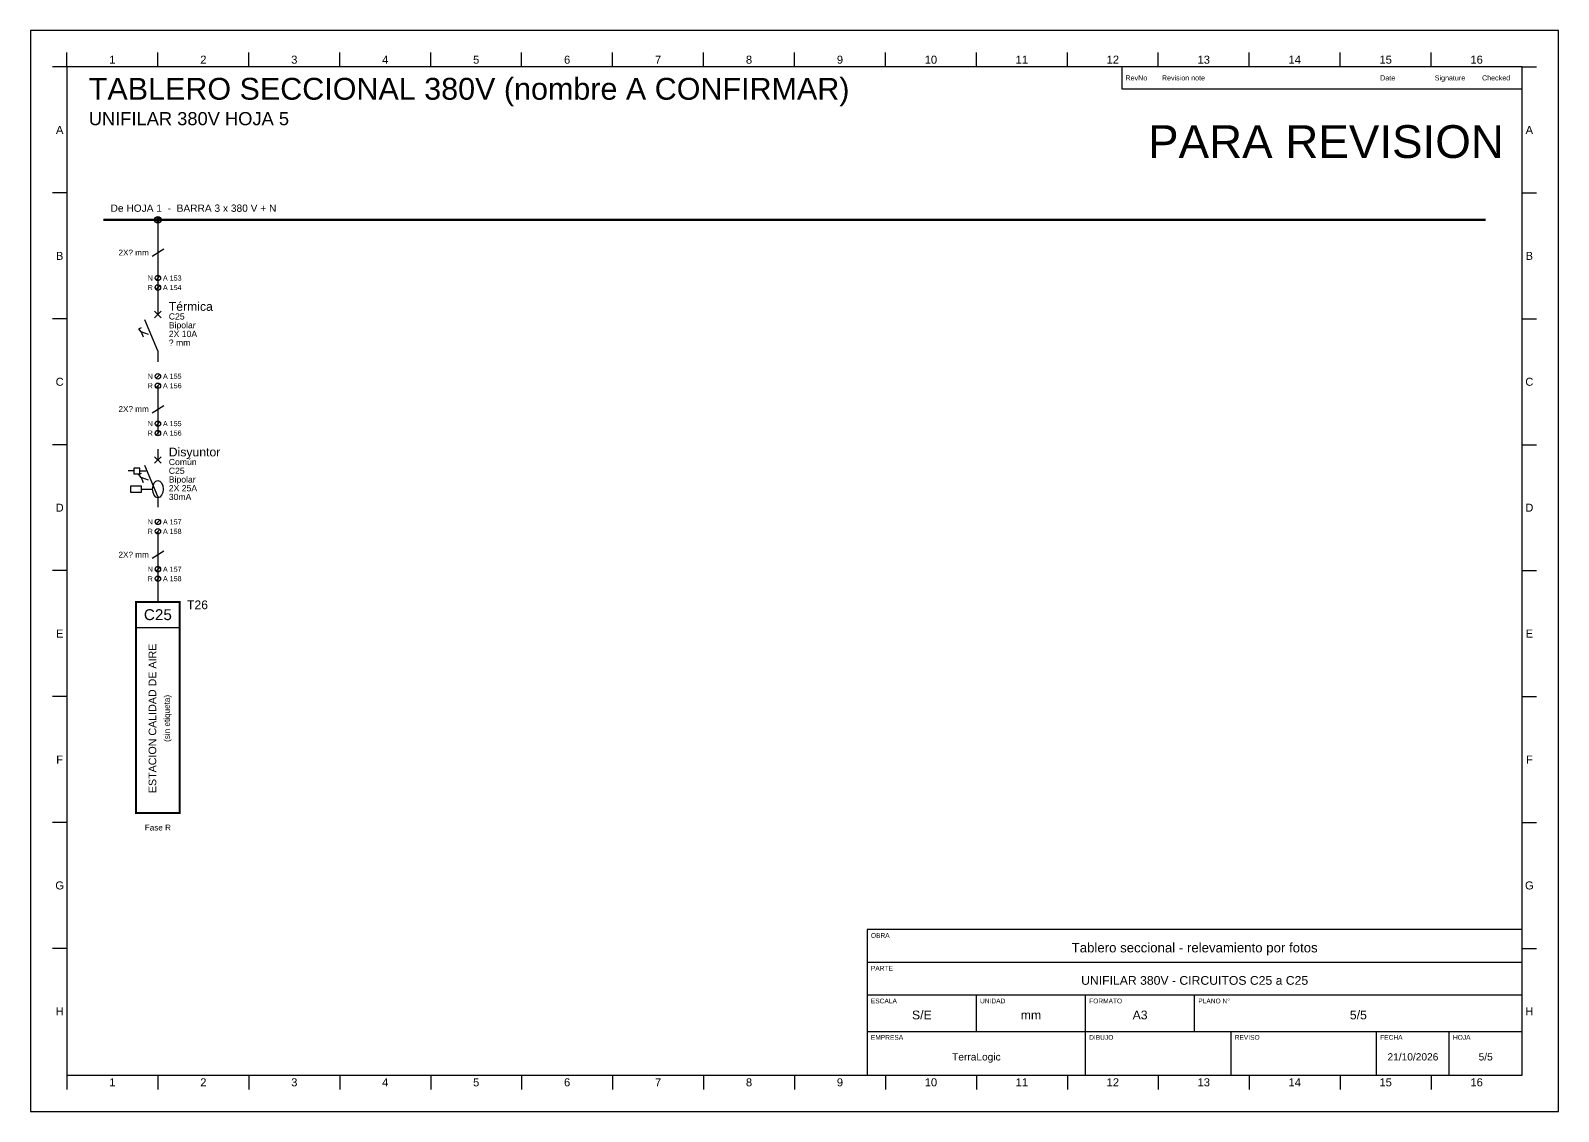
# Model space of a CAD drawing. Header units: millimetres. Extents: x 0 to 2220, y 0 to 297.
# Drawn here: x 1800 to 2220, y 0 to 297 of the extents above; entities that cross this region are included whole.
import ezdxf
from ezdxf.enums import TextEntityAlignment as Align

# ---------------------------------------------------------------- set-up
doc = ezdxf.new("R2010")
doc.units = ezdxf.units.MM
for name, color, linetype in [('A_CONFIRMAR', 30, 'Continuous'), ('BORNES', 7, 'Continuous'), ('CABLES', 7, 'Continuous'), ('DESTINOS', 7, 'Continuous'), ('MARCO', 7, 'Continuous'), ('NUM_CONDUCTOR', 7, 'Continuous'), ('PE', 3, 'Continuous'), ('POTENCIA', 7, 'Continuous'), ('ROTULO', 7, 'Continuous'), ('SIMBOLOS', 7, 'Continuous'), ('TEXTO', 7, 'Continuous')]:
    doc.layers.add(name, color=color, linetype=linetype)
doc.styles.add('ARIAL', font='arial.ttf')

msp = doc.modelspace()

# ---------------------------------------------------------------- hatches: boundary and pattern name
msp.add_hatch(color=7).paths.add_polyline_path([(1834.1, 245), (1835, 245.9), (1835.9, 245), (1835, 244.1)])

# ---------------------------------------------------------------- linework, layer by layer
at = {"layer": 'BORNES'}
for p, q in [((1834.5, 228.5), (1835.5, 229.5)), ((1834.5, 225.9), (1835.5, 226.9)), ((1834.5, 201.5), (1835.5, 202.5)), ((1834.5, 198.9), (1835.5, 199.9)), ((1834.5, 188.5), (1835.5, 189.5)), ((1834.5, 185.9), (1835.5, 186.9)), ((1834.5, 161.5), (1835.5, 162.5)), ((1834.5, 158.9), (1835.5, 159.9)), ((1834.5, 148.5), (1835.5, 149.5)), ((1834.5, 145.9), (1835.5, 146.9))]:
    msp.add_line(p, q, dxfattribs=at)
for centre in [(1835, 229), (1835, 226.4), (1835, 202), (1835, 199.4), (1835, 189), (1835, 186.4), (1835, 162), (1835, 159.4), (1835, 149), (1835, 146.4)]:
    msp.add_circle(centre, 0.75, dxfattribs=at)
at = {"layer": 'CABLES'}
for p, q in [((1833.4, 235), (1836.6, 237)), ((1833.4, 192), (1836.6, 194)), ((1833.4, 152), (1836.6, 154))]:
    msp.add_line(p, q, dxfattribs=at)
at = {"layer": 'DESTINOS'}
msp.add_line((1829, 133), (1841, 133), dxfattribs=at)
at = {"layer": 'DESTINOS', "const_width": 0.5}
msp.add_lwpolyline([(1829, 82), (1841, 82), (1841, 140), (1829, 140)], close=True, dxfattribs=at)
at = {"layer": 'MARCO'}
for p, q in [((1810, 287), (1810, 291)), ((1835, 287), (1835, 291)), ((1860, 287), (1860, 291)), ((1885, 287), (1885, 291)), ((1910, 287), (1910, 291)), ((1935, 287), (1935, 291)), ((1960, 287), (1960, 291)), ((1985, 287), (1985, 291)), ((2010, 287), (2010, 291)), ((2035, 287), (2035, 291)), ((2060, 287), (2060, 291)), ((2085, 287), (2085, 291)), ((2110, 287), (2110, 291)), ((2135, 287), (2135, 291)), ((2160, 287), (2160, 291)), ((2185, 287), (2185, 291)), ((1810, 287), (1806, 287)), ((2210, 287), (2214, 287)), ((1810, 252.4), (1806, 252.4)), ((2210, 252.4), (2214, 252.4)), ((1810, 217.8), (1806, 217.8)), ((2210, 217.8), (2214, 217.8)), ((1810, 183.2), (1806, 183.2)), ((2210, 183.2), (2214, 183.2)), ((1810, 148.6), (1806, 148.6)), ((2210, 148.6), (2214, 148.6)), ((1810, 114), (1806, 114)), ((2210, 114), (2214, 114)), ((1810, 79.4), (1806, 79.4)), ((2210, 79.4), (2214, 79.4)), ((1810, 44.8), (1806, 44.8)), ((2210, 44.8), (2214, 44.8)), ((1810, 10), (1810, 6)), ((1835, 10), (1835, 6)), ((1860, 10), (1860, 6)), ((1885, 10), (1885, 6)), ((1910, 10), (1910, 6)), ((1935, 10), (1935, 6)), ((1960, 10), (1960, 6)), ((1985, 10), (1985, 6)), ((2010, 10), (2010, 6)), ((2035, 10), (2035, 6)), ((2060, 10), (2060, 6)), ((2085, 10), (2085, 6)), ((2110, 10), (2110, 6)), ((2135, 10), (2135, 6)), ((2160, 10), (2160, 6)), ((2185, 10), (2185, 6))]:
    msp.add_line(p, q, dxfattribs=at)
for points in [[(1800, 0), (2220, 0), (2220, 297), (1800, 297)], [(1810, 10), (2210, 10), (2210, 287), (1810, 287)]]:
    msp.add_lwpolyline(points, close=True, dxfattribs=at)
at = {"layer": 'POTENCIA'}
for p, q in [((1835, 245), (1835, 222)), ((1835, 222), (1835, 219)), ((1835, 209), (1835, 206)), ((1835, 199.4), (1835, 186)), ((1835, 182), (1835, 179)), ((1835, 169), (1835, 166)), ((1835, 159.4), (1835, 146)), ((1835, 146.4), (1835, 140))]:
    msp.add_line(p, q, dxfattribs=at)
at = {"layer": 'POTENCIA', "const_width": 0.7}
msp.add_lwpolyline([(1820, 245), (2200, 245)], dxfattribs=at)
at = {"layer": 'POTENCIA'}
msp.add_circle((1835, 245), 0.9, dxfattribs=at)
at = {"layer": 'ROTULO'}
for p, q in [((2030, 41), (2210, 41)), ((2030, 32), (2210, 32)), ((2060, 22), (2060, 32)), ((2090, 22), (2090, 32)), ((2120, 22), (2120, 32)), ((2030, 22), (2210, 22)), ((2090, 10), (2090, 22)), ((2130, 10), (2130, 22)), ((2170, 10), (2170, 22)), ((2190, 10), (2190, 22))]:
    msp.add_line(p, q, dxfattribs=at)
for points in [[(2100, 281), (2210, 281), (2210, 287), (2100, 287)], [(2030, 10), (2210, 10), (2210, 50), (2030, 50)]]:
    msp.add_lwpolyline(points, close=True, dxfattribs=at)
at = {"layer": 'SIMBOLOS'}
for p, q in [((1834.1, 219.9), (1835.9, 218.1)), ((1834.1, 218.1), (1835.9, 219.9)), ((1835, 209), (1831.4, 217.5)), ((1832.4, 213.5), (1830.4, 214.2)), ((1830.4, 214.2), (1831, 212.8)), ((1835, 169), (1831.4, 177.5)), ((1834.1, 179.9), (1835.9, 178.1)), ((1834.1, 178.1), (1835.9, 179.9)), ((1828.4, 176), (1826.8, 176)), ((1830, 176), (1831.8, 176)), ((1832.4, 173.5), (1830.4, 174.2)), ((1830.4, 174.2), (1831, 172.8)), ((1830.5, 171), (1833.6, 171))]:
    msp.add_line(p, q, dxfattribs=at)
for points in [[(1830.4, 214.2), (1829.8, 215), (1830.5, 215.4)], [(1830.4, 174.2), (1829.8, 175), (1830.5, 175.4)]]:
    msp.add_lwpolyline(points, dxfattribs=at)
for points in [[(1828.4, 175.2), (1830, 175.2), (1830, 176.8), (1828.4, 176.8)], [(1827.5, 170.2), (1830.5, 170.2), (1830.5, 171.8), (1827.5, 171.8)]]:
    msp.add_lwpolyline(points, close=True, dxfattribs=at)
msp.add_ellipse((1835, 171), major_axis=(0, 2.4), ratio=0.6, dxfattribs=at)

# ---------------------------------------------------------------- texts
at = {"layer": 'A_CONFIRMAR', "style": 'ARIAL'}
for p in [(1832.5, 236), (1832.5, 193), (1832.5, 153)]:
    msp.add_text('2X? mm', height=1.6, dxfattribs=at).set_placement(p, align=Align.MIDDLE_RIGHT)
msp.add_text('? mm', height=1.7, dxfattribs=at).set_placement((1838, 210.4))
msp.add_text('(sin etiqueta)', height=1.6, rotation=90, dxfattribs=at).set_placement((1837.5, 108), align=Align.MIDDLE_CENTER)
msp.add_text('Fase R', height=1.6, dxfattribs=at).set_placement((1835, 78), align=Align.MIDDLE_CENTER)
at = {"layer": 'DESTINOS', "style": 'ARIAL'}
msp.add_text('C25', height=3, dxfattribs=at).set_placement((1835, 136.5), align=Align.MIDDLE_CENTER)
msp.add_text('ESTACION CALIDAD DE AIRE', height=2.1, rotation=90, dxfattribs=at).set_placement((1833.5, 108), align=Align.MIDDLE_CENTER)
at = {"layer": 'MARCO', "style": 'ARIAL'}
for s, p in [('1', (1822.5, 289)), ('2', (1847.5, 289)), ('3', (1872.5, 289)), ('4', (1897.5, 289)), ('5', (1922.5, 289)), ('6', (1947.5, 289)), ('7', (1972.5, 289)), ('8', (1997.5, 289)), ('9', (2022.5, 289)), ('10', (2047.5, 289)), ('11', (2072.5, 289)), ('12', (2097.5, 289)), ('13', (2122.5, 289)), ('14', (2147.5, 289)), ('15', (2172.5, 289)), ('16', (2197.5, 289)), ('A', (1808, 269.7)), ('A', (2212, 269.7)), ('B', (1808, 235.1)), ('B', (2212, 235.1)), ('C', (1808, 200.5)), ('C', (2212, 200.5)), ('D', (1808, 165.9)), ('D', (2212, 165.9)), ('E', (1808, 131.3)), ('E', (2212, 131.3)), ('F', (1808, 96.7)), ('F', (2212, 96.7)), ('G', (1808, 62.1)), ('G', (2212, 62.1)), ('H', (1808, 27.5)), ('H', (2212, 27.5)), ('1', (1822.5, 8)), ('2', (1847.5, 8)), ('3', (1872.5, 8)), ('4', (1897.5, 8)), ('5', (1922.5, 8)), ('6', (1947.5, 8)), ('7', (1972.5, 8)), ('8', (1997.5, 8)), ('9', (2022.5, 8)), ('10', (2047.5, 8)), ('11', (2072.5, 8)), ('12', (2097.5, 8)), ('13', (2122.5, 8)), ('14', (2147.5, 8)), ('15', (2172.5, 8)), ('16', (2197.5, 8))]:
    msp.add_text(s, height=2.2, dxfattribs=at).set_placement(p, align=Align.MIDDLE_CENTER)
at = {"layer": 'NUM_CONDUCTOR', "style": 'ARIAL'}
for s, p in [('N', (1833.6, 229)), ('R', (1833.6, 226.4)), ('N', (1833.6, 202)), ('R', (1833.6, 199.4)), ('N', (1833.6, 189)), ('R', (1833.6, 186.4)), ('N', (1833.6, 162)), ('R', (1833.6, 159.4)), ('N', (1833.6, 149)), ('R', (1833.6, 146.4))]:
    msp.add_text(s, height=1.4, dxfattribs=at).set_placement(p, align=Align.MIDDLE_RIGHT)
for s, p in [('A 153', (1836.4, 229)), ('A 154', (1836.4, 226.4)), ('A 155', (1836.4, 202)), ('A 156', (1836.4, 199.4)), ('A 155', (1836.4, 189)), ('A 156', (1836.4, 186.4)), ('A 157', (1836.4, 162)), ('A 158', (1836.4, 159.4)), ('A 157', (1836.4, 149)), ('A 158', (1836.4, 146.4))]:
    msp.add_text(s, height=1.4, dxfattribs=at).set_placement(p, align=Align.MIDDLE_LEFT)
at = {"layer": 'PE', "style": 'ARIAL'}
msp.add_text('T26', height=2.4, dxfattribs=at).set_placement((1843, 138))
at = {"layer": 'ROTULO', "style": 'ARIAL'}
for s, p in [('RevNo', (2101, 284)), ('Revision note', (2111, 284)), ('Date', (2171, 284)), ('Signature', (2186, 284)), ('Checked', (2199, 284))]:
    msp.add_text(s, height=1.4, dxfattribs=at).set_placement(p, align=Align.MIDDLE_LEFT)
for s, p in [('OBRA', (2031, 49)), ('PARTE', (2031, 40)), ('ESCALA', (2031, 31)), ('UNIDAD', (2061, 31)), ('FORMATO', (2091, 31)), ('PLANO N°', (2121, 31)), ('EMPRESA', (2031, 21)), ('DIBUJO', (2091, 21)), ('REVISO', (2131, 21)), ('FECHA', (2171, 21)), ('HOJA', (2191, 21))]:
    msp.add_text(s, height=1.3, dxfattribs=at).set_placement(p, align=Align.TOP_LEFT)
for s, height, p in [('Tablero seccional - relevamiento por fotos', 2.6, (2120, 45)), ('UNIFILAR 380V - CIRCUITOS C25 a C25', 2.4, (2120, 36)), ('S/E', 2.4, (2045, 26.5)), ('mm', 2.4, (2075, 26.5)), ('A3', 2.4, (2105, 26.5)), ('5/5', 2.4, (2165, 26.5)), ('TerraLogic', 2, (2060, 15)), ('21/10/2026', 2, (2180, 15)), ('5/5', 2, (2200, 15))]:
    msp.add_text(s, height=height, dxfattribs=at).set_placement(p, align=Align.MIDDLE_CENTER)
at = {"layer": 'TEXTO', "style": 'ARIAL'}
for s, height, p in [('TABLERO SECCIONAL 380V (nombre A CONFIRMAR)', 6, (1816, 278)), ('UNIFILAR 380V HOJA 5', 3.6, (1816, 271)), ('De HOJA 1  -  BARRA 3 x 380 V + N', 2, (1822, 247.2)), ('Térmica', 2.4, (1838, 220)), ('C25', 1.7, (1838, 217.6)), ('2X 10A', 1.7, (1838, 212.8)), ('Bipolar', 1.7, (1838, 215.2)), ('Disyuntor', 2.4, (1838, 180)), ('Común', 1.7, (1838, 177.6)), ('C25', 1.7, (1838, 175.2)), ('Bipolar', 1.7, (1838, 172.8)), ('30mA', 1.7, (1838, 168)), ('2X 25A', 1.7, (1838, 170.4))]:
    msp.add_text(s, height=height, dxfattribs=at).set_placement(p)
msp.add_text('PARA REVISION', height=9, dxfattribs=at).set_placement((2205, 262), align=Align.RIGHT)

doc.saveas('drawing.dxf')
